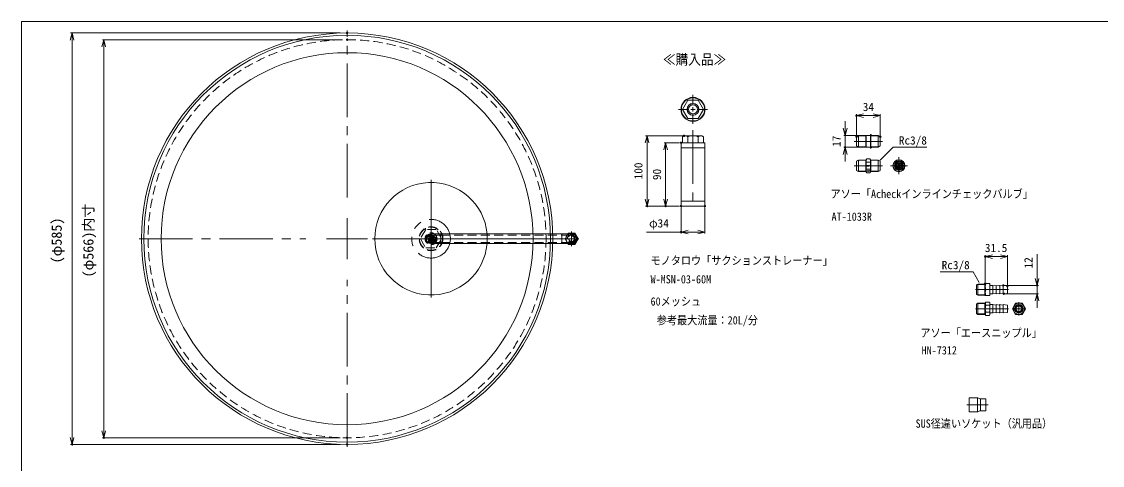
# Model space of a CAD drawing. Units: millimetres at full size. Extents: x -34906 to 7411, y -8440 to 3030.
# Drawn here: x -19934 to -18397, y -5011 to -4380 of the extents above; entities that cross this region are included whole.
import ezdxf
from ezdxf.enums import TextEntityAlignment as Align

# ---------------------------------------------------------------- set-up
doc = ezdxf.new("R2010")
doc.units = ezdxf.units.MM
doc.header["$LTSCALE"] = 4
doc.header["$PDMODE"] = 32
doc.header["$PDSIZE"] = 2
for name, pattern in [('USER1', [28.575, 19.05, -3.175, 3.175, -3.175]), ('USER3', [31.75, 15.875, -3.175, 3.175, -3.175, 3.175, -3.175]), ('USER4', [4.7625, 3.175, -1.5875])]:
    doc.linetypes.add(name, pattern=pattern)
for name, color, linetype, lineweight in [('0-1_Defpoints', 7, 'Continuous', 18), ('0-2_01_外形線', 7, 'Continuous', 18), ('0-3_04_中心線', 7, 'USER1', 9), ('0-4_06_文字', 7, 'Continuous', 9), ('0-5_07_寸法線', 7, 'Continuous', 9), ('0-6_02_細線', 5, 'Continuous', 18), ('0-8_05_仮想線', 2, 'Continuous', 18), ('0-A_03_かくれ線', 6, 'USER4', 18)]:
    doc.layers.add(name, color=color, linetype=linetype, lineweight=lineweight)
doc.styles.add('ＭＳ ゴシック', font='')
doc.styles.get('ＭＳ ゴシック').set_extended_font_data('MS Gothic')

msp = doc.modelspace()

# ---------------------------------------------------------------- linework, layer by layer
at = {"layer": '0-1_Defpoints'}
msp.add_lwpolyline([(-19934.024, -5997.523), (-17649.338, -5997.523), (-17649.338, -4379.954), (-19934.024, -4379.954)], close=True, dxfattribs=at)
at = {"layer": '0-2_01_外形線'}
for p, q in [((-18991.68, -4542.207), (-18994.036, -4543.567)), ((-18994.034, -4552.207), (-18994.036, -4543.567)), ((-18991.68, -4542.207), (-18966.367, -4542.207)), ((-18986.529, -4552.207), (-18986.529, -4543.567)), ((-18971.518, -4552.207), (-18971.518, -4543.567)), ((-18966.367, -4542.207), (-18964.01, -4543.567)), ((-18964.01, -4552.207), (-18964.01, -4543.567)), ((-18743.641, -4541.982), (-18746.539, -4543.655)), ((-18746.539, -4556.655), (-18746.539, -4543.655)), ((-18733.181, -4541.655), (-18743.641, -4541.982)), ((-18743.641, -4550.155), (-18743.641, -4541.982)), ((-18743.641, -4558.328), (-18743.641, -4550.155)), ((-18732.539, -4541.655), (-18733.181, -4541.655)), ((-18733.181, -4541.655), (-18733.181, -4558.655)), ((-18733.181, -4558.655), (-18733.181, -4541.655)), ((-18732.539, -4545.905), (-18732.539, -4541.655)), ((-18732.539, -4554.405), (-18732.539, -4545.905)), ((-18731.78, -4541.655), (-18727.298, -4541.655)), ((-18731.78, -4550.155), (-18727.298, -4550.155)), ((-18731.534, -4541.645), (-18731.534, -4541.655)), ((-18728.942, -4541.645), (-18731.534, -4541.645)), ((-18728.942, -4541.645), (-18728.942, -4541.655)), ((-18727.646, -4541.645), (-18728.942, -4541.645)), ((-18727.646, -4541.645), (-18727.646, -4541.655)), ((-18725.897, -4541.655), (-18726.539, -4541.655)), ((-18726.539, -4545.905), (-18726.539, -4541.655)), ((-18726.539, -4554.405), (-18726.539, -4545.905)), ((-18715.437, -4541.982), (-18725.897, -4541.655)), ((-18725.897, -4541.655), (-18725.897, -4558.655)), ((-18725.897, -4541.655), (-18725.897, -4558.655)), ((-18712.539, -4543.655), (-18715.437, -4541.982)), ((-18715.437, -4558.328), (-18715.437, -4541.982)), ((-18712.539, -4556.655), (-18712.539, -4543.655)), ((-18996.023, -4559.207), (-18962.023, -4559.207)), ((-18746.539, -4556.655), (-18743.641, -4558.328)), ((-18743.641, -4558.328), (-18733.181, -4558.655)), ((-18733.181, -4558.655), (-18732.539, -4558.655)), ((-18732.539, -4558.655), (-18732.539, -4554.405)), ((-18731.78, -4558.655), (-18727.298, -4558.655)), ((-18731.534, -4558.655), (-18731.534, -4558.665)), ((-18728.942, -4558.665), (-18731.534, -4558.665)), ((-18728.942, -4558.655), (-18728.942, -4558.665)), ((-18726.539, -4558.655), (-18726.539, -4554.405)), ((-18726.539, -4558.655), (-18725.897, -4558.655)), ((-18725.897, -4558.655), (-18715.437, -4558.328)), ((-18715.437, -4558.328), (-18712.539, -4556.655)), ((-18743.641, -4576.717), (-18746.539, -4578.39)), ((-18746.539, -4584.89), (-18746.539, -4578.39)), ((-18733.181, -4576.39), (-18743.641, -4576.717)), ((-18743.641, -4593.064), (-18743.641, -4576.717)), ((-18732.539, -4576.39), (-18733.181, -4576.39)), ((-18733.181, -4576.39), (-18733.181, -4593.39)), ((-18733.181, -4593.39), (-18733.181, -4576.39)), ((-18731.78, -4575.075), (-18732.539, -4576.39)), ((-18732.539, -4577.529), (-18732.539, -4576.39)), ((-18732.539, -4584.89), (-18732.539, -4577.529)), ((-18731.78, -4575.075), (-18727.298, -4575.075)), ((-18731.78, -4579.983), (-18727.298, -4579.983)), ((-18726.539, -4576.39), (-18727.298, -4575.075)), ((-18725.897, -4576.39), (-18726.539, -4576.39)), ((-18726.539, -4577.529), (-18726.539, -4576.39)), ((-18726.539, -4584.89), (-18726.539, -4577.529)), ((-18715.437, -4576.717), (-18725.897, -4576.39)), ((-18725.897, -4576.39), (-18725.897, -4593.39)), ((-18725.897, -4576.39), (-18725.897, -4593.39)), ((-18712.539, -4578.39), (-18715.437, -4576.717)), ((-18715.437, -4593.064), (-18715.437, -4576.717)), ((-18712.539, -4584.89), (-18712.539, -4578.39)), ((-18746.539, -4591.39), (-18746.539, -4584.89)), ((-18746.539, -4591.39), (-18743.641, -4593.064)), ((-18743.641, -4593.064), (-18733.181, -4593.39)), ((-18733.181, -4593.39), (-18732.539, -4593.39)), ((-18732.539, -4592.252), (-18732.539, -4584.89)), ((-18732.539, -4593.39), (-18732.539, -4592.252)), ((-18732.539, -4593.39), (-18731.78, -4594.705)), ((-18731.78, -4589.798), (-18727.298, -4589.798)), ((-18731.78, -4594.705), (-18727.298, -4594.705)), ((-18731.534, -4584.566), (-18731.534, -4584.89)), ((-18728.942, -4584.566), (-18731.534, -4584.566)), ((-18731.534, -4584.89), (-18731.534, -4585.214)), ((-18731.534, -4585.214), (-18728.942, -4585.214)), ((-18731.12, -4592.252), (-18731.12, -4592.26)), ((-18730.921, -4592.103), (-18730.921, -4592.111)), ((-18730.921, -4592.409), (-18728.967, -4592.707)), ((-18729.89, -4592.256), (-18729.32, -4592.343)), ((-18728.092, -4591.796), (-18728.976, -4591.572)), ((-18728.976, -4591.572), (-18728.976, -4591.581)), ((-18728.092, -4591.804), (-18728.976, -4591.581)), ((-18728.976, -4592.94), (-18728.092, -4592.716)), ((-18728.976, -4592.931), (-18728.976, -4592.94)), ((-18728.942, -4584.113), (-18728.942, -4584.566)), ((-18727.646, -4584.89), (-18728.942, -4584.113)), ((-18728.942, -4585.668), (-18727.646, -4584.89)), ((-18728.942, -4585.214), (-18728.942, -4585.668)), ((-18728.092, -4591.796), (-18728.092, -4591.804)), ((-18728.092, -4592.708), (-18728.092, -4592.716)), ((-18727.298, -4594.705), (-18726.539, -4593.39)), ((-18726.539, -4592.252), (-18726.539, -4584.89)), ((-18726.539, -4593.39), (-18726.539, -4592.252)), ((-18726.539, -4593.39), (-18725.897, -4593.39)), ((-18725.897, -4593.39), (-18715.437, -4593.064)), ((-18715.437, -4593.064), (-18712.539, -4591.39)), ((-18712.539, -4591.39), (-18712.539, -4584.89)), ((-18687.828, -4588.158), (-18688.675, -4589.737)), ((-18686.404, -4590.381), (-18686.297, -4588.592)), ((-18684.301, -4588.476), (-18684.247, -4588.448)), ((-18683.384, -4587.85), (-18683.249, -4587.722)), ((-18996.023, -4635.207), (-18962.023, -4635.207)), ((-19156.884, -4681.707), (-19156.249, -4680.607)), ((-18575.715, -4760.949), (-18575.715, -4767.699)), ((-18575.194, -4753.898), (-18564.083, -4753.567)), ((-18573.626, -4752.993), (-18563.717, -4752.699)), ((-18573.626, -4752.993), (-18573.626, -4760.949)), ((-18573.626, -4768.905), (-18573.626, -4760.949)), ((-18563.215, -4752.699), (-18564.083, -4753.567)), ((-18564.083, -4752.71), (-18564.083, -4760.949)), ((-18564.083, -4769.188), (-18564.083, -4760.949)), ((-18563.215, -4752.699), (-18563.717, -4752.699)), ((-18563.215, -4752.449), (-18563.215, -4760.949)), ((-18563.215, -4769.449), (-18563.215, -4760.949)), ((-18562.445, -4760.949), (-18557.484, -4760.949)), ((-18552.715, -4754.949), (-18556.215, -4754.949)), ((-18548.289, -4755.613), (-18552.715, -4754.949)), ((-18552.715, -4754.949), (-18552.715, -4766.949)), ((-18543.289, -4755.613), (-18547.715, -4754.949)), ((-18547.715, -4754.949), (-18547.715, -4755.118)), ((-18547.715, -4754.949), (-18547.715, -4760.949)), ((-18547.715, -4766.949), (-18547.715, -4760.949)), ((-18542.715, -4754.949), (-18542.715, -4755.163)), ((-18538.289, -4755.613), (-18542.715, -4754.949)), ((-18542.715, -4754.949), (-18542.715, -4755.118)), ((-18542.715, -4754.949), (-18542.715, -4760.949)), ((-18542.715, -4766.949), (-18542.715, -4760.949)), ((-18537.715, -4754.949), (-18537.715, -4755.163)), ((-18532.153, -4755.644), (-18537.715, -4754.949)), ((-18537.715, -4754.949), (-18537.715, -4755.118)), ((-18537.715, -4754.949), (-18537.715, -4760.949)), ((-18537.715, -4766.949), (-18537.715, -4760.949)), ((-18531.715, -4760.949), (-18531.715, -4756.14)), ((-18531.715, -4760.949), (-18531.715, -4765.758)), ((-18575.715, -4767.699), (-18573.626, -4768.905)), ((-18575.194, -4768), (-18564.083, -4768.331)), ((-18575.194, -4781.123), (-18564.082, -4780.791)), ((-18573.626, -4768.905), (-18563.717, -4769.199)), ((-18573.626, -4780.217), (-18563.716, -4779.923)), ((-18573.626, -4780.217), (-18573.626, -4788.173)), ((-18563.215, -4769.199), (-18564.083, -4768.331)), ((-18563.214, -4779.923), (-18564.082, -4780.791)), ((-18564.082, -4779.935), (-18564.082, -4788.173)), ((-18563.215, -4769.199), (-18563.717, -4769.199)), ((-18563.214, -4779.923), (-18563.716, -4779.923)), ((-18563.215, -4769.449), (-18556.715, -4769.449)), ((-18563.215, -4779.923), (-18562.445, -4778.59)), ((-18563.215, -4779.923), (-18563.215, -4788.173)), ((-18562.445, -4778.59), (-18557.484, -4778.59)), ((-18556.715, -4779.923), (-18557.484, -4778.59)), ((-18556.715, -4769.449), (-18556.715, -4767.449)), ((-18556.715, -4779.923), (-18556.715, -4781.673)), ((-18552.715, -4766.949), (-18556.215, -4766.949)), ((-18548.289, -4766.285), (-18552.715, -4766.949)), ((-18543.289, -4766.285), (-18547.715, -4766.949)), ((-18547.715, -4766.949), (-18547.715, -4766.78)), ((-18538.289, -4766.285), (-18542.715, -4766.949)), ((-18542.715, -4766.949), (-18542.715, -4766.735)), ((-18542.715, -4766.949), (-18542.715, -4766.78)), ((-18532.153, -4766.254), (-18537.715, -4766.949)), ((-18537.715, -4766.949), (-18537.715, -4766.735)), ((-18537.715, -4766.949), (-18537.715, -4766.78)), ((-18575.714, -4788.173), (-18575.714, -4794.923)), ((-18575.714, -4794.923), (-18573.626, -4796.129)), ((-18575.194, -4795.224), (-18564.082, -4795.555)), ((-18573.626, -4796.129), (-18573.626, -4788.173)), ((-18573.626, -4796.129), (-18563.716, -4796.423)), ((-18564.082, -4796.412), (-18564.082, -4788.173)), ((-18563.214, -4796.423), (-18564.082, -4795.555)), ((-18563.214, -4796.423), (-18563.716, -4796.423)), ((-18563.215, -4794.923), (-18563.215, -4788.173)), ((-18563.215, -4796.423), (-18563.215, -4788.173)), ((-18563.215, -4796.423), (-18562.445, -4797.756)), ((-18557.484, -4783.266), (-18562.445, -4783.266)), ((-18557.484, -4793.081), (-18562.445, -4793.081)), ((-18556.715, -4796.423), (-18557.484, -4797.756)), ((-18556.715, -4781.673), (-18556.715, -4788.173)), ((-18556.715, -4794.673), (-18556.715, -4788.173)), ((-18556.715, -4796.423), (-18556.715, -4794.673)), ((-18552.715, -4782.173), (-18556.215, -4782.173)), ((-18552.715, -4794.173), (-18556.215, -4794.173)), ((-18548.289, -4782.837), (-18552.715, -4782.173)), ((-18552.715, -4782.173), (-18552.715, -4794.173)), ((-18548.289, -4793.509), (-18552.715, -4794.173)), ((-18543.289, -4782.837), (-18547.715, -4782.173)), ((-18547.715, -4782.173), (-18547.715, -4782.342)), ((-18547.715, -4782.173), (-18547.715, -4788.173)), ((-18547.715, -4794.173), (-18547.715, -4788.173)), ((-18543.289, -4793.509), (-18547.715, -4794.173)), ((-18547.715, -4794.173), (-18547.715, -4794.004)), ((-18542.715, -4782.173), (-18542.715, -4782.387)), ((-18538.289, -4782.837), (-18542.715, -4782.173)), ((-18542.715, -4782.173), (-18542.715, -4782.342)), ((-18542.715, -4782.173), (-18542.715, -4788.173)), ((-18542.715, -4794.173), (-18542.715, -4788.173)), ((-18538.289, -4793.509), (-18542.715, -4794.173)), ((-18542.715, -4794.173), (-18542.715, -4793.959)), ((-18542.715, -4794.173), (-18542.715, -4794.004)), ((-18537.715, -4782.173), (-18537.715, -4782.387)), ((-18532.153, -4782.868), (-18537.715, -4782.173)), ((-18537.715, -4782.173), (-18537.715, -4782.342)), ((-18537.715, -4782.173), (-18537.715, -4788.173)), ((-18537.715, -4794.173), (-18537.715, -4788.173)), ((-18532.153, -4793.478), (-18537.715, -4794.173)), ((-18537.715, -4794.173), (-18537.715, -4793.959)), ((-18537.715, -4794.173), (-18537.715, -4794.004)), ((-18531.715, -4788.173), (-18531.715, -4783.364)), ((-18531.715, -4788.173), (-18531.715, -4792.982)), ((-18562.445, -4797.756), (-18557.484, -4797.756)), ((-18574.263, -4915.768), (-18574.263, -4933.768)), ((-18570.263, -4917.118), (-18570.263, -4932.418)), ((-18573.753, -4934.576), (-18570.772, -4933.459))]:
    msp.add_line(p, q, dxfattribs=at)
for points in [[(-18986.529, -4517.715), (-18971.518, -4517.715), (-18964.012, -4504.715), (-18971.518, -4491.715), (-18986.529, -4491.715), (-18994.034, -4504.715)], [(-18996.023, -4642.207), (-18962.023, -4642.207), (-18962.023, -4552.207), (-18996.023, -4552.207)], [(-18729.918, -4592.26), (-18729.32, -4592.351), (-18729.32, -4592.169)], [(-19337.83, -4695.507), (-19165.43, -4695.507), (-19165.43, -4681.707), (-19337.83, -4681.707)], [(-18520.109, -4780.173), (-18524.728, -4788.173), (-18520.109, -4796.173), (-18510.872, -4796.173), (-18506.253, -4788.173), (-18510.872, -4780.173)]]:
    msp.add_lwpolyline(points, close=True, dxfattribs=at)
for points in [[(-18727.646, -4558.655), (-18727.646, -4558.665), (-18728.942, -4558.665)], [(-18728.967, -4591.805), (-18730.921, -4592.103), (-18731.002, -4592.127), (-18731.066, -4592.162), (-18731.106, -4592.205), (-18731.12, -4592.252)], [(-18730.921, -4592.111), (-18731.002, -4592.136), (-18731.066, -4592.171), (-18731.106, -4592.213), (-18731.12, -4592.26), (-18731.106, -4592.307), (-18731.066, -4592.35), (-18731.002, -4592.385), (-18730.921, -4592.409)], [(-18728.967, -4591.805), (-18728.967, -4591.814), (-18730.921, -4592.111)], [(-18728.976, -4591.581), (-18728.929, -4591.604), (-18728.894, -4591.632), (-18728.871, -4591.663), (-18728.863, -4591.696), (-18728.869, -4591.729), (-18728.889, -4591.761), (-18728.922, -4591.789), (-18728.967, -4591.814)], [(-18728.967, -4592.707), (-18728.922, -4592.731), (-18728.889, -4592.76), (-18728.869, -4592.791), (-18728.863, -4592.824), (-18728.871, -4592.857), (-18728.894, -4592.888), (-18728.929, -4592.916), (-18728.976, -4592.94)], [(-18728.092, -4592.716), (-18728.235, -4592.642), (-18728.35, -4592.557), (-18728.435, -4592.463), (-18728.487, -4592.363), (-18728.505, -4592.26), (-18728.487, -4592.158), (-18728.435, -4592.058), (-18728.35, -4591.964), (-18728.235, -4591.879), (-18728.092, -4591.804)], [(-18688.9, -4587.722), (-18688.788, -4587.829), (-18688.733, -4587.88)], [(-18684.204, -4588.759), (-18684.427, -4588.859), (-18684.757, -4588.981)], [(-18684.236, -4588.888), (-18684.414, -4588.965), (-18684.623, -4589.044)], [(-19351.63, -4681.707), (-19337.83, -4681.707), (-19337.83, -4695.507), (-19351.63, -4695.507)], [(-19151.63, -4681.707), (-19165.43, -4681.707), (-19165.43, -4695.507), (-19151.63, -4695.507)], [(-19156.884, -4695.507), (-19156.249, -4696.607), (-19147.011, -4696.607), (-19142.392, -4688.607), (-19147.011, -4680.607), (-19156.249, -4680.607)], [(-18575.715, -4760.949), (-18575.715, -4754.199), (-18573.626, -4752.993)], [(-18563.215, -4752.449), (-18556.715, -4752.449), (-18556.715, -4754.449)], [(-18556.715, -4767.449), (-18556.715, -4760.949), (-18556.715, -4754.449)], [(-18575.714, -4788.173), (-18575.714, -4781.423), (-18573.626, -4780.217)], [(-18574.807, -4914.768), (-18586.263, -4914.768), (-18586.263, -4934.768), (-18574.807, -4934.768)], [(-18570.772, -4916.076), (-18573.753, -4914.959), (-18574.807, -4914.768)], [(-18569.719, -4933.268), (-18562.263, -4933.268), (-18562.263, -4916.268), (-18569.719, -4916.268)]]:
    msp.add_lwpolyline(points, dxfattribs=at)
for centre, radius in [((-19471.04, -4688.607), 292.5), ((-19471.04, -4688.607), 289.207), ((-19471.04, -4688.607), 264.516), ((-18979.023, -4504.715), 17), ((-18979.023, -4504.715), 16.5), ((-18979.023, -4504.715), 8.5), ((-18979.023, -4504.715), 8.173), ((-18979.023, -4504.715), 6.5), ((-18686.075, -4584.89), 8.5), ((-18686.075, -4584.89), 8.173), ((-18686.075, -4584.89), 6.5), ((-18686.075, -4584.89), 5.5), ((-18689.742, -4584.89), 1.05), ((-18689.15, -4587.448), 0.6), ((-18686.075, -4584.89), 1.65), ((-18686.075, -4584.89), 1.5), ((-18686.075, -4584.89), 1.25), ((-18684.799, -4588.682), 0.6), ((-18515.49, -4788.173), 8), ((-18515.49, -4788.173), 6), ((-18515.49, -4788.173), 5.25), ((-18515.49, -4788.173), 4)]:
    msp.add_circle(centre, radius, dxfattribs=at)
for centre, radius, start, end in [((-18990.283, -4549.73), 7.216, 58.65371, 121.34629), ((-18979.023, -4563.591), 21.384, 69.45207, 110.54793), ((-18967.764, -4549.73), 7.216, 58.65371, 121.34629), ((-18686.28, -4585.614), 4.652, 340.21444, 168.13589), ((-18687.908, -4581.715), 1.05, 185.07873, 40.85038), ((-18686.075, -4584.89), 4, 106.64586, 134.93998), ((-18684.241, -4581.715), 1.05, 145.07529, 339.72154), ((-18729.013, -4592.781), 0.154, 283.88233, 346.64294), ((-18729.006, -4591.664), 0.146, 285.57013, 347.87891), ((-18727.945, -4592.16), 0.567, 189.33411, 255.00626), ((-18689.731, -4584.889), 1.125, 168.13589, 282.79868), ((-18686.075, -4584.89), 4.4, 169.25894, 190.74106), ((-18686.075, -4584.89), 4.297, 167.85201, 192.14799), ((-18686.075, -4584.89), 4, 165.06002, 194.93998), ((-18689.15, -4587.448), 1.5, 331.78043, 102.79868), ((-18687.908, -4588.066), 1.05, 129.79695, 177.29638), ((-18686.075, -4584.89), 5.35, 241.78043, 266.5699), ((-18687.908, -4588.066), 1.05, 248.00985, 79.47597), ((-18686.075, -4584.89), 4.4, 241.78043, 250.74106), ((-18686.075, -4584.89), 4.297, 241.78043, 252.14799), ((-18686.075, -4584.89), 4, 241.78043, 254.93998), ((-18684.799, -4588.682), 1.5, 45.55165, 176.5699), ((-18684.241, -4588.066), 1.05, 192.9989, 262.58876), ((-18686.075, -4584.89), 4, 285.06002, 296.32332), ((-18684.241, -4588.066), 1.05, 90, 122.59697), ((-18684.241, -4588.066), 1.05, 8.76369, 90), ((-18682.961, -4586.808), 1.125, 225.55165, 340.21444), ((-18682.408, -4584.89), 1.05, 90, 317.9499), ((-18682.408, -4584.89), 1.05, 63.21426, 90), ((-18686.075, -4584.89), 4, 345.06002, 14.93998), ((-18686.075, -4584.89), 4.297, 347.85201, 8.00088), ((-18686.075, -4584.89), 4.4, 349.25894, 359.1957), ((-19351.63, -4688.607), 80, 4.94791, 355.05209), ((-19351.63, -4688.607), 7, 80.30368, 279.69632), ((-19351.63, -4688.607), 6.9, 90, 270), ((-19151.63, -4688.607), 8, 239.59845, 120.40155), ((-19151.63, -4688.607), 6.9, 270, 90), ((-18551.46, -4756.699), 11.779, 158.84981, 201.15019), ((-18551.46, -4765.199), 11.779, 158.84981, 201.15019), ((-18568.47, -4756.699), 11.779, 338.84981, 21.15019), ((-18568.47, -4765.199), 11.779, 338.84981, 21.15019), ((-18556.215, -4754.449), 0.5, 180, 270), ((-18548.215, -4755.118), 0.5, 261.46923, 0), ((-18543.215, -4755.118), 0.5, 261.46923, 0), ((-18538.215, -4755.118), 0.5, 261.46923, 0), ((-18532.215, -4756.14), 0.5, 0, 82.87498), ((-18532.215, -4765.758), 0.5, 277.12502, 0), ((-18559.151, -4780.885), 4.064, 160.17191, 215.85272), ((-18560.778, -4780.885), 4.064, 324.14728, 19.82809), ((-18556.215, -4767.449), 0.5, 90, 180), ((-18548.215, -4766.78), 0.5, 0, 98.53077), ((-18543.215, -4766.78), 0.5, 0, 98.53077), ((-18538.215, -4766.78), 0.5, 0, 98.53077), ((-18559.151, -4795.461), 4.064, 144.14728, 199.82809), ((-18547.176, -4788.173), 16.038, 162.18223, 197.81777), ((-18572.747, -4788.173), 16.032, 342.17579, 17.82421), ((-18560.778, -4795.461), 4.064, 340.17191, 35.85272), ((-18556.215, -4781.673), 0.5, 180, 270), ((-18556.215, -4794.673), 0.5, 90, 180), ((-18548.215, -4782.342), 0.5, 261.46923, 0), ((-18548.215, -4794.004), 0.5, 0, 98.53077), ((-18543.215, -4782.342), 0.5, 261.46923, 0), ((-18543.215, -4794.004), 0.5, 0, 98.53077), ((-18538.215, -4782.342), 0.5, 261.46923, 0), ((-18538.215, -4794.004), 0.5, 0, 98.53077), ((-18532.215, -4783.364), 0.5, 0, 82.87498), ((-18532.215, -4792.982), 0.5, 277.12502, 0), ((-18569.719, -4913.268), 3, 249.44395, 270), ((-18574.807, -4931.768), 3, 270, 290.55605), ((-18569.719, -4936.268), 3, 90, 110.55605)]:
    msp.add_arc(centre, radius, start, end, dxfattribs=at)
at = {"layer": '0-3_04_中心線'}
for p, q in [((-19471.04, -4630.107), (-19471.04, -4392.607)), ((-18979.023, -4498.415), (-18979.023, -4484.215)), ((-18999.523, -4504.715), (-18985.323, -4504.715)), ((-18979.023, -4525.215), (-18979.023, -4511.015)), ((-18972.723, -4504.715), (-18958.523, -4504.715)), ((-18686.075, -4583.19), (-18686.075, -4572.89)), ((-18698.075, -4584.89), (-18687.775, -4584.89)), ((-18686.075, -4596.89), (-18686.075, -4586.59)), ((-18684.375, -4584.89), (-18674.075, -4584.89)), ((-19351.63, -4672.607), (-19351.63, -4605.107)), ((-19351.63, -4682.307), (-19351.63, -4668.107)), ((-19767.04, -4688.607), (-19529.54, -4688.607)), ((-19435.13, -4688.607), (-19367.63, -4688.607)), ((-19412.54, -4688.607), (-19175.04, -4688.607)), ((-19372.13, -4688.607), (-19357.93, -4688.607)), ((-19363.63, -4688.607), (-19353.33, -4688.607)), ((-19351.63, -4686.907), (-19351.63, -4676.607)), ((-19349.93, -4688.607), (-19339.63, -4688.607)), ((-19345.33, -4688.607), (-19331.13, -4688.607)), ((-19335.63, -4688.607), (-19268.13, -4688.607)), ((-19165.43, -4688.607), (-19153.01, -4688.607)), ((-19151.63, -4687.227), (-19151.63, -4678.207)), ((-19150.25, -4688.607), (-19141.23, -4688.607)), ((-19351.63, -4700.607), (-19351.63, -4690.307)), ((-19351.63, -4709.107), (-19351.63, -4694.907)), ((-19151.63, -4699.007), (-19151.63, -4689.987)), ((-19351.63, -4772.107), (-19351.63, -4704.607)), ((-19471.04, -4984.607), (-19471.04, -4747.107))]:
    msp.add_line(p, q, dxfattribs=at)
at = {"layer": '0-3_04_中心線', "linetype": 'Continuous'}
for p, q in [((-18979.023, -4507.865), (-18979.023, -4501.565)), ((-18982.173, -4504.715), (-18975.873, -4504.715)), ((-18686.925, -4584.89), (-18685.225, -4584.89)), ((-18686.075, -4585.74), (-18686.075, -4584.04)), ((-19471.04, -4717.857), (-19471.04, -4659.357)), ((-19500.29, -4688.607), (-19441.79, -4688.607)), ((-19359.63, -4688.607), (-19343.63, -4688.607)), ((-19354.78, -4688.607), (-19348.48, -4688.607)), ((-19352.48, -4688.607), (-19350.78, -4688.607)), ((-19351.63, -4696.607), (-19351.63, -4680.607)), ((-19351.63, -4691.757), (-19351.63, -4685.457)), ((-19351.63, -4689.457), (-19351.63, -4687.757)), ((-19152.32, -4688.607), (-19150.94, -4688.607)), ((-19151.63, -4689.297), (-19151.63, -4687.917))]:
    msp.add_line(p, q, dxfattribs=at)
at = {"layer": '0-3_04_中心線', "color": 1, "lineweight": 18}
for p, q in [((-18979.023, -4534.207), (-18979.023, -4647.207)), ((-18749.539, -4550.155), (-18709.539, -4550.155)), ((-18749.539, -4584.89), (-18709.539, -4584.89)), ((-19337.83, -4688.607), (-19165.43, -4688.607)), ((-19143.233, -4688.607), (-19160.027, -4688.607)), ((-19151.63, -4679.127), (-19151.63, -4698.087)), ((-18577.112, -4760.949), (-18530.318, -4760.949)), ((-18515.49, -4778.693), (-18515.49, -4797.653)), ((-18577.112, -4788.173), (-18530.318, -4788.173)), ((-18507.093, -4788.173), (-18523.887, -4788.173)), ((-18589.263, -4924.768), (-18559.263, -4924.768))]:
    msp.add_line(p, q, dxfattribs=at)
at = {"layer": '0-4_06_文字'}
for p, q in [((-18712.697, -4576.722), (-18694.428, -4558.452)), ((-18694.428, -4558.452), (-18646.181, -4558.452)), ((-18580.408, -4735.906), (-18627.638, -4735.906)), ((-18571.717, -4750.96), (-18580.408, -4735.906))]:
    msp.add_line(p, q, dxfattribs=at)
at = {"layer": '0-5_07_寸法線', "color": 3, "lineweight": 18}
for p, q in [((-19481.04, -4396.107), (-19864.302, -4396.107)), ((-19862.302, -4406.107), (-19862.302, -4971.107)), ((-19481.04, -4405.607), (-19819.162, -4405.607)), ((-19817.162, -4415.607), (-19817.162, -4961.607)), ((-18746.539, -4541.655), (-18746.539, -4511.625)), ((-18722.539, -4513.625), (-18736.539, -4513.625)), ((-18712.539, -4541.655), (-18712.539, -4511.625)), ((-18762.632, -4531.655), (-18762.632, -4521.655)), ((-18993.68, -4542.207), (-19046.349, -4542.207)), ((-18727.897, -4541.655), (-18764.632, -4541.655)), ((-18762.632, -4541.655), (-18762.632, -4558.655)), ((-19044.349, -4552.207), (-19044.349, -4632.207)), ((-18998.023, -4552.207), (-19019.902, -4552.207)), ((-19017.902, -4562.207), (-19017.902, -4632.207)), ((-18727.897, -4558.655), (-18764.632, -4558.655)), ((-18762.632, -4568.655), (-18762.632, -4578.655)), ((-18998.023, -4642.207), (-19046.349, -4642.207)), ((-18998.023, -4642.207), (-19019.902, -4642.207)), ((-18996.023, -4644.207), (-18996.023, -4681.074)), ((-18962.023, -4644.207), (-18962.023, -4681.074)), ((-18996.023, -4679.074), (-19044.938, -4679.074)), ((-18972.023, -4679.074), (-18986.023, -4679.074)), ((-18563.215, -4750.449), (-18563.215, -4712.074)), ((-18541.715, -4714.074), (-18553.215, -4714.074)), ((-18531.715, -4754.14), (-18531.715, -4712.074)), ((-18489.54, -4744.949), (-18489.54, -4710.663)), ((-18535.773, -4754.949), (-18487.54, -4754.949)), ((-18489.54, -4766.949), (-18489.54, -4754.949)), ((-18534.85, -4766.949), (-18487.54, -4766.949)), ((-18489.54, -4776.949), (-18489.54, -4786.949)), ((-19481.04, -4971.607), (-19819.162, -4971.607)), ((-19481.099, -4981.107), (-19864.302, -4981.107))]:
    msp.add_line(p, q, dxfattribs=at)
at = {"layer": '0-5_07_寸法線'}
for p, q in [((-19862.302, -4396.107), (-19862.302, -4406.107)), ((-19817.162, -4405.607), (-19817.162, -4415.607)), ((-18746.539, -4513.625), (-18736.539, -4513.625)), ((-18712.539, -4513.625), (-18722.539, -4513.625)), ((-18762.632, -4541.655), (-18762.632, -4531.655)), ((-19044.349, -4542.207), (-19044.349, -4552.207)), ((-19017.902, -4552.207), (-19017.902, -4562.207)), ((-18762.632, -4558.655), (-18762.632, -4568.655)), ((-19044.349, -4642.207), (-19044.349, -4632.207)), ((-19017.902, -4642.207), (-19017.902, -4632.207)), ((-18996.023, -4679.074), (-18986.023, -4679.074)), ((-18962.023, -4679.074), (-18972.023, -4679.074)), ((-18563.215, -4714.074), (-18553.215, -4714.074)), ((-18531.715, -4714.074), (-18541.715, -4714.074)), ((-18489.54, -4754.949), (-18489.54, -4744.949)), ((-18489.54, -4766.949), (-18489.54, -4776.949)), ((-19817.162, -4971.607), (-19817.162, -4961.607)), ((-19862.302, -4981.107), (-19862.302, -4971.107))]:
    msp.add_line(p, q, dxfattribs=at)
for points in [[(-19864.982, -4406.107), (-19862.302, -4396.107), (-19859.623, -4406.107)], [(-19819.841, -4415.607), (-19817.162, -4405.607), (-19814.482, -4415.607)], [(-18736.539, -4516.305), (-18746.539, -4513.625), (-18736.539, -4510.946)], [(-18722.539, -4510.946), (-18712.539, -4513.625), (-18722.539, -4516.305)], [(-18759.952, -4531.655), (-18762.632, -4541.655), (-18765.311, -4531.655)], [(-19047.028, -4552.207), (-19044.349, -4542.207), (-19041.669, -4552.207)], [(-19020.582, -4562.207), (-19017.902, -4552.207), (-19015.223, -4562.207)], [(-18765.311, -4568.655), (-18762.632, -4558.655), (-18759.952, -4568.655)], [(-19041.669, -4632.207), (-19044.349, -4642.207), (-19047.028, -4632.207)], [(-19015.223, -4632.207), (-19017.902, -4642.207), (-19020.582, -4632.207)], [(-18986.023, -4681.753), (-18996.023, -4679.074), (-18986.023, -4676.395)], [(-18972.023, -4676.395), (-18962.023, -4679.074), (-18972.023, -4681.753)], [(-18553.215, -4716.754), (-18563.215, -4714.074), (-18553.215, -4711.395)], [(-18541.715, -4711.395), (-18531.715, -4714.074), (-18541.715, -4716.754)], [(-18486.86, -4744.949), (-18489.54, -4754.949), (-18492.219, -4744.949)], [(-18492.219, -4776.949), (-18489.54, -4766.949), (-18486.86, -4776.949)], [(-19814.482, -4961.607), (-19817.162, -4971.607), (-19819.841, -4961.607)], [(-19859.623, -4971.107), (-19862.302, -4981.107), (-19864.982, -4971.107)]]:
    msp.add_lwpolyline(points, dxfattribs=at)
for p in [(-19471.04, -4396.107), (-19471.04, -4405.607), (-18746.539, -4513.625), (-18991.68, -4542.207), (-18746.539, -4543.655), (-18725.897, -4541.655), (-18712.539, -4543.655), (-18996.023, -4552.207), (-18762.632, -4558.655), (-18725.897, -4558.655), (-19044.349, -4642.207), (-19017.902, -4642.207), (-18996.023, -4642.207), (-18996.023, -4642.207), (-18962.023, -4642.207), (-18996.023, -4679.074), (-18563.215, -4714.074), (-18563.215, -4752.449), (-18537.773, -4754.949), (-18531.715, -4756.14), (-18489.54, -4754.949), (-18536.85, -4766.949), (-19862.302, -4981.107), (-19817.162, -4971.607), (-19471.099, -4981.107), (-19471.04, -4971.607)]:
    msp.add_point(p, dxfattribs=at)
at = {"layer": '0-6_02_細線'}
for p, q in [((-18744.919, -4542.72), (-18733.181, -4542.353)), ((-18714.159, -4542.72), (-18725.897, -4542.353)), ((-18744.919, -4557.59), (-18733.181, -4557.957)), ((-18714.159, -4557.59), (-18725.897, -4557.957)), ((-18744.919, -4577.455), (-18733.181, -4577.089)), ((-18714.159, -4577.455), (-18725.897, -4577.089)), ((-18744.919, -4592.325), (-18733.181, -4592.692)), ((-18714.159, -4592.325), (-18725.897, -4592.692))]:
    msp.add_line(p, q, dxfattribs=at)
at = {"layer": '0-8_05_仮想線', "linetype": 'USER3'}
msp.add_circle((-19351.63, -4688.607), 27.5, dxfattribs=at)
at = {"layer": '0-A_03_かくれ線'}
for p, q in [((-19337.83, -4683.357), (-19351.63, -4683.357)), ((-19337.83, -4683.357), (-19165.43, -4683.357)), ((-19165.43, -4683.357), (-19151.63, -4683.357)), ((-19156.884, -4681.707), (-19160.867, -4688.607)), ((-19156.884, -4695.507), (-19160.867, -4688.607)), ((-19353.383, -4691.874), (-19354.23, -4693.453)), ((-19351.959, -4694.097), (-19351.852, -4692.309)), ((-19337.83, -4693.857), (-19351.63, -4693.857)), ((-19349.856, -4692.192), (-19349.802, -4692.165)), ((-19348.939, -4691.567), (-19348.804, -4691.438)), ((-19337.83, -4693.857), (-19165.43, -4693.857)), ((-19165.43, -4693.857), (-19151.63, -4693.857))]:
    msp.add_line(p, q, dxfattribs=at)
msp.add_lwpolyline([(-19359.135, -4701.607), (-19344.124, -4701.607), (-19336.619, -4688.607), (-19344.124, -4675.607), (-19359.135, -4675.607), (-19366.641, -4688.607)], close=True, dxfattribs=at)
for points in [[(-19354.455, -4691.438), (-19354.343, -4691.546), (-19354.288, -4691.596)], [(-19349.759, -4692.476), (-19349.982, -4692.576), (-19350.312, -4692.697)], [(-19349.791, -4692.604), (-19349.969, -4692.682), (-19350.178, -4692.761)]]:
    msp.add_lwpolyline(points, dxfattribs=at)
for centre, radius in [((-19471.04, -4688.607), 283), ((-19351.63, -4688.607), 17), ((-19351.63, -4688.607), 16.5), ((-19351.63, -4688.607), 8.5), ((-19351.63, -4688.607), 8.5), ((-19351.63, -4688.607), 8.173), ((-19351.63, -4688.607), 8.173), ((-19351.63, -4688.607), 6.5), ((-19351.63, -4688.607), 6.5), ((-19351.63, -4688.607), 5.5), ((-19351.63, -4688.607), 5.25), ((-19355.297, -4688.607), 1.05), ((-19351.63, -4688.607), 1.65), ((-19351.63, -4688.607), 1.5), ((-19351.63, -4688.607), 1.25), ((-19151.63, -4688.607), 6), ((-19151.63, -4688.607), 5.25), ((-19151.63, -4688.607), 5.25), ((-19151.63, -4688.607), 4), ((-19354.705, -4691.165), 0.6), ((-19350.354, -4692.398), 0.6)]:
    msp.add_circle(centre, radius, dxfattribs=at)
for centre, radius, start, end in [((-19355.286, -4688.605), 1.125, 168.13589, 282.79868), ((-19351.835, -4689.33), 4.652, 340.21444, 168.13589), ((-19351.63, -4688.607), 4.4, 169.25894, 190.74106), ((-19351.63, -4688.607), 4.297, 167.85201, 192.14799), ((-19351.63, -4688.607), 4, 165.06002, 194.93998), ((-19353.463, -4685.431), 1.05, 185.07873, 40.85038), ((-19351.63, -4688.607), 4, 106.64586, 134.93998), ((-19349.796, -4685.431), 1.05, 145.07529, 339.72154), ((-19351.63, -4688.607), 7, 279.69632, 80.30368), ((-19347.963, -4688.607), 1.05, 90, 317.9499), ((-19347.963, -4688.607), 1.05, 63.21426, 90), ((-19351.63, -4688.607), 4, 345.06002, 14.93998), ((-19351.63, -4688.607), 4.297, 347.85201, 8.00088), ((-19351.63, -4688.607), 4.4, 349.25894, 359.1957), ((-19351.63, -4688.607), 80, 355.05209, 4.94791), ((-19151.63, -4688.607), 8, 120.40155, 239.59845), ((-19354.705, -4691.165), 1.5, 331.78043, 102.79868), ((-19353.463, -4691.783), 1.05, 129.79695, 177.29638), ((-19351.63, -4688.607), 5.35, 241.78043, 266.5699), ((-19353.463, -4691.783), 1.05, 248.00985, 79.47597), ((-19351.63, -4688.607), 4.4, 241.78043, 250.74106), ((-19351.63, -4688.607), 4.297, 241.78043, 252.14799), ((-19351.63, -4688.607), 4, 241.78043, 254.93998), ((-19350.354, -4692.398), 1.5, 45.55165, 176.5699), ((-19349.796, -4691.783), 1.05, 192.9989, 262.58876), ((-19351.63, -4688.607), 4, 285.06002, 296.32332), ((-19349.796, -4691.783), 1.05, 90, 122.59697), ((-19349.796, -4691.783), 1.05, 8.76369, 90), ((-19348.516, -4690.524), 1.125, 225.55165, 340.21444)]:
    msp.add_arc(centre, radius, start, end, dxfattribs=at)

# ---------------------------------------------------------------- texts
at = {"layer": '0-4_06_文字', "style": 'ＭＳ ゴシック', "width": 0.9}
for s, height, p in [('≪購入品≫', 14.66, (-19021.739, -4445.557)), ('アソー「Acheckインラインチェックバルブ」', 11.73, (-18783.41, -4634.329)), ('AT-1033R', 11.73, (-18781.948, -4666.588)), ('モノタロウ「サクションストレーナー」', 11.73, (-19039.376, -4729.02)), ('W-MSN-03-60M', 11.73, (-19039.376, -4755.639)), ('60メッシュ', 11.73, (-19039.376, -4787.138)), ('参考最大流量：20L/分', 11.73, (-19030.528, -4813.922)), ('アソー「エースニップル」', 11.73, (-18655.549, -4831.97)), ('HN-7312', 11.73, (-18653.836, -4856.634)), ('SUS径違いソケット（汎用品）', 11.73, (-18662.379, -4960.809))]:
    msp.add_text(s, height=height, dxfattribs=at).set_placement(p, align=Align.BOTTOM_LEFT)
at = {"layer": '0-5_07_寸法線', "style": 'ＭＳ ゴシック'}
for s, p in [('34', (-18737.539, -4510.625)), ('Rc3/8', (-18686.194, -4558.233)), ('φ34', (-19041.48, -4676.074)), ('31.5', (-18563.832, -4711.074)), ('Rc3/8', (-18625.284, -4735.414))]:
    msp.add_text(s, height=11.73, dxfattribs=at).set_placement(p, align=Align.BOTTOM_LEFT)
for s, height, p in [('17', 11.73, (-18765.632, -4558.071)), ('100', 11.73, (-19047.349, -4604.207)), ('90', 11.73, (-19020.902, -4605.207)), ('(φ566)内寸', 14.66, (-19827.4, -4743.607)), ('(φ585)', 14.66, (-19872.541, -4723.607)), ('12', 11.73, (-18492.54, -4730.806))]:
    msp.add_text(s, height=height, rotation=90, dxfattribs=at).set_placement(p, align=Align.BOTTOM_LEFT)

doc.saveas('drawing.dxf')
